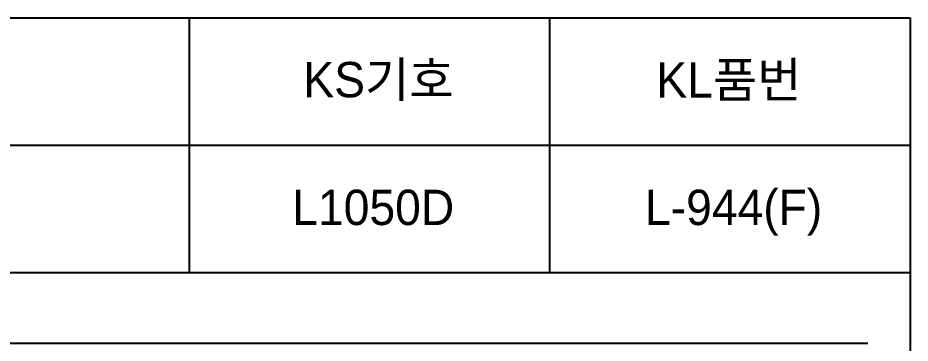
# Model space of a CAD drawing. Header units: millimetres. Extents: x 0 to 3800, y -67 to 2530.
# Drawn here: x 1169 to 1800, y 2300 to 2530 of the extents above; entities that cross this region are included whole.
import ezdxf
from ezdxf.enums import TextEntityAlignment as Align

# ---------------------------------------------------------------- set-up
doc = ezdxf.new("R2010")
doc.units = ezdxf.units.MM
doc.layers.add('TEXT', color=7, linetype='Continuous')
doc.layers.add('도각라인', color=255, linetype='Continuous')
doc.styles.add('타이틀', font='H2GTRM.TTF', dxfattribs={"height": 25})

msp = doc.modelspace()

# ---------------------------------------------------------------- linework, layer by layer
at = {"layer": '도각라인', "color": 7}
for p, q in [((0, 2530), (1800, 2530)), ((1290, 2350), (1290, 2530)), ((1545, 2350), (1545, 2530)), ((1800, 2530), (1800, 0)), ((520, 2440), (1800, 2440)), ((0, 2350), (1800, 2350)), ((975, 2300), (1770, 2300))]:
    msp.add_line(p, q, dxfattribs=at)

# ---------------------------------------------------------------- texts
at = {"layer": 'TEXT', "style": '타이틀'}
for s, p in [('KS기호', (1423.85, 2486.32)), ('KL품번', (1671.78, 2486.15)), ('L1050D', (1420.11, 2396)), ('L-944(F)', (1675.11, 2396))]:
    msp.add_text(s, height=25, dxfattribs=at).set_placement(p, align=Align.MIDDLE_CENTER)

doc.saveas('drawing.dxf')
